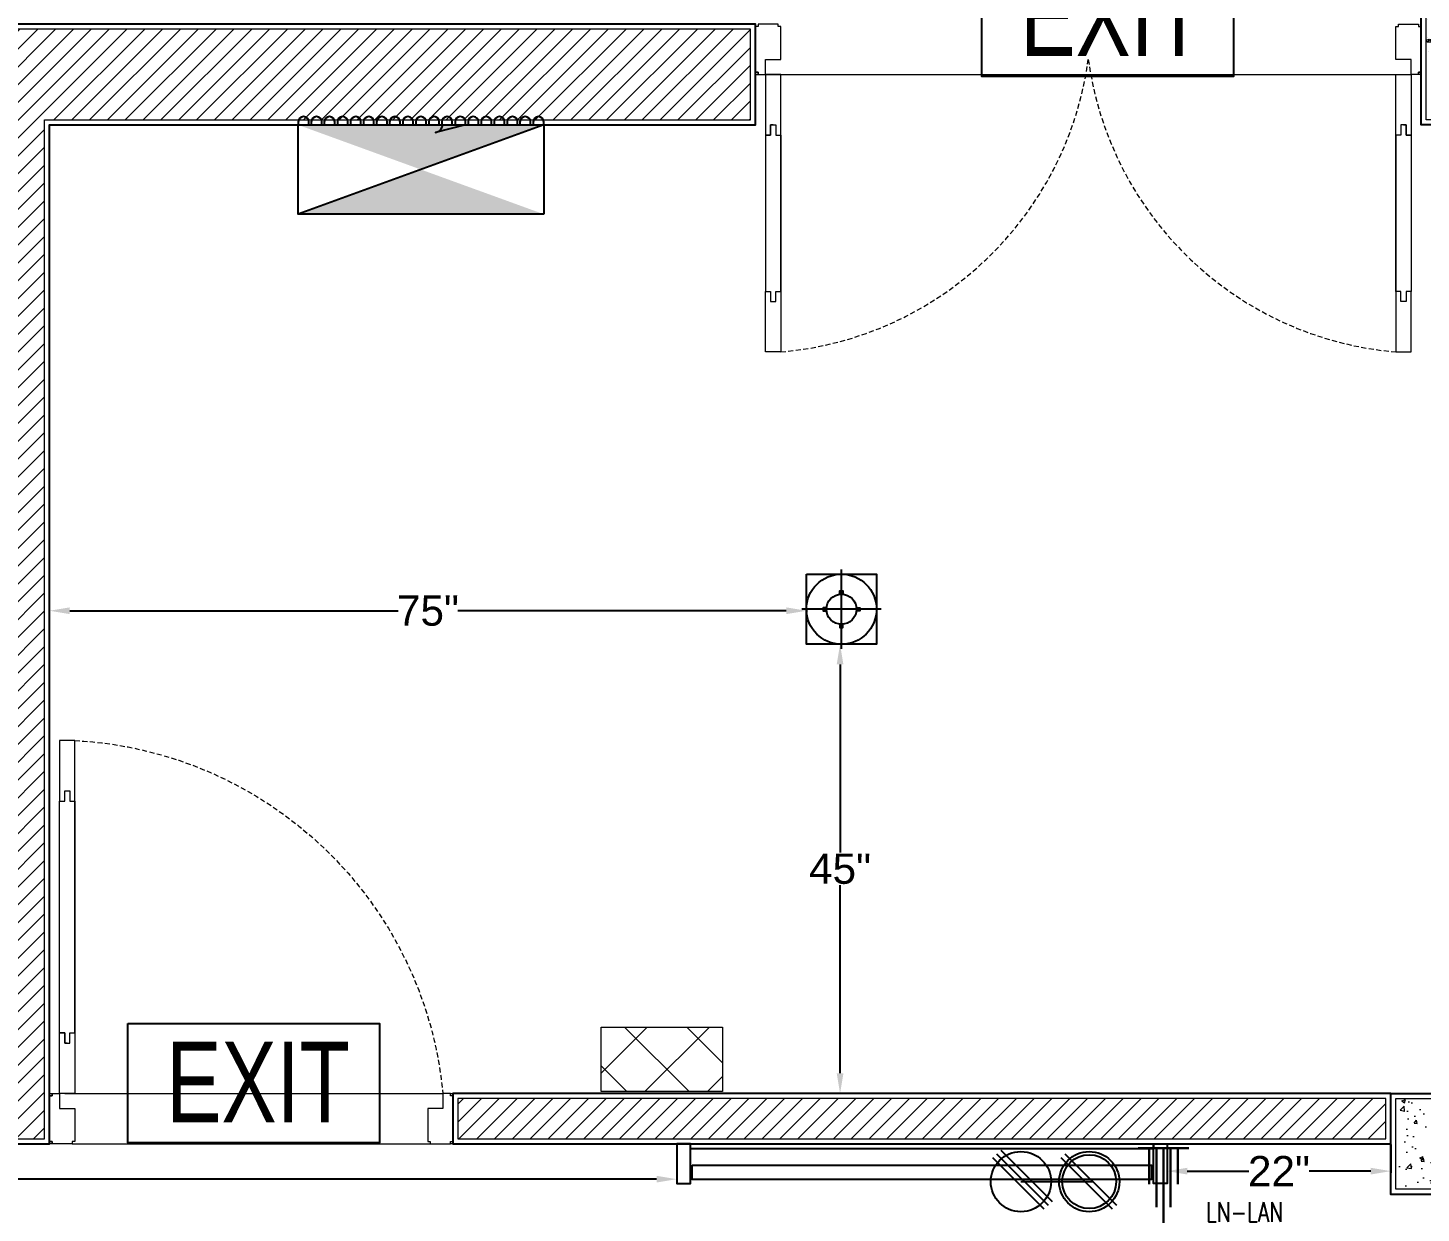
# Model space of a CAD drawing. Header units: inches. Extents: x 112 to 4169, y -2569 to 841.
# Drawn here: x 1762.2 to 1900.3, y -2273.2 to -2155.7 of the extents above; entities that cross this region are included whole.
import ezdxf

# ---------------------------------------------------------------- set-up
doc = ezdxf.new("R2010")
doc.units = ezdxf.units.IN
doc.header["$MEASUREMENT"] = 0
doc.linetypes.add('DASHED', pattern=[0.75, 0.5, -0.25])
doc.layers.get('Defpoints').update_dxf_attribs({"lineweight": 0})
for name, color, linetype, lineweight in [('COLUMN', 1, 'Continuous', 25), ('DOOR', 115, 'Continuous', 15), ('E-LAN', 6, 'Continuous', 30), ('HACTH', 8, 'Continuous', 9), ('Plaster Line', 254, 'Continuous', 15), ('Switchboard', 30, 'Continuous', 13), ('Text', 252, 'Continuous', 15)]:
    doc.layers.add(name, color=color, linetype=linetype, lineweight=lineweight)
for name, color, linetype in [('Lights', 7, 'Continuous'), ('Panels', 1, 'Continuous'), ('Sockets', 7, 'Continuous'), ('wall 05', 253, 'Continuous')]:
    doc.layers.add(name, color=color, linetype=linetype)
doc.styles.get("Standard").update_dxf_attribs({"font": 'arial.ttf'})
doc.styles.add('Swiss721', font='swisscl.ttf')
doc.styles.add('TAVE1', font='ROMANS.shx', dxfattribs={"width": 0.75})
doc.dimstyles.get("Standard").update_dxf_attribs({"dimtxt": 3, "dimasz": 2, "dimexe": 0.18, "dimexo": 0.0625, "dimgap": 0.09, "dimtad": 0, "dimtih": 1, "dimtoh": 1, "dimdec": 0, "dimzin": 0, "dimdsep": 46, "dimtxsty": 'Standard', "dimcen": 0.09, "dimclrd": 5, "dimadec": 0, "dimazin": 0, "dimtfac": 1, "dimtdec": 0, "dimtofl": 0, "dimtmove": 0, "dimatfit": 3, "dimfxl": 1, "dimtolj": 1, "dimtzin": 0, "dimarcsym": 0})
pattern_1 = [(50, (0, 0), (3.586300913003767, -0.3137606749129755), [0.375, -4.125]), (355, (0, 0), (-0.693756668065, 3.760960668500059), [0.3, -3.3]), (100.4514, (0.2988584, -0.0261467), (2.892546908570108, 3.447197710304768), [0.31870095, -3.50571056]), (46.18420000000001, (0, 1), (5.336205243128222, -0.8275950716450904), [0.5625, -6.1875]), (96.6356, (0.444683725, 0.931033465), (4.673313527743517, 4.870589354502209), [0.47805144, -5.258565]), (351.1842, (0, 1), (4.673309725668136, 4.870593004626623), [0.45, -4.95]), (21, (0.5, 0.75), (2.984535260592308, -2.013094453326694), [0.375, -4.125]), (326.0000000000001, (0.5, 0.75), (1.216576659607909, 3.625750225234265), [0.3, -3.3]), (71.4514, (0.748711165, 0.58224197), (4.20111314290745, 1.612652483549762), [0.31870095, -3.50571056]), (37.50000000000001, (0, 0), (0.06079927658645334, 1.664469269156557), [0, -3.26, 0, -3.35, 0, -3.3125]), (7.499999999999999, (0, 0), (1.315347687210743, 1.972058559411801), [0, -1.91, 0, -3.185, 0, -1.2625]), (327.5, (-1.115, 0), (2.669112180862045, -0.112774358671899), [0, -1.25, 0, -3.9, 0, -5.175]), (317.5, (-1.615, 0), (2.915930846711931, 0.5005249116615882), [0, -1.625, 0, -2.59, 0, -3.675])]

# ---------------------------------------------------------------- blocks, each defined once
blk = doc.blocks.new('A$C63C712C3')
at = {"ltscale": 2}
for p, q in [((39.80314903250837, 42.02165198561852), (33.8373914979602, 42.02165198561852)), ((1230.612533954176, 42.02165198561852), (1236.578291488724, 42.02165198561852)), ((39.80314903250837, 15.93327464433969), (33.8373914979602, 15.93327464433969)), ((1230.612533954176, 15.93327464433969), (1236.578291488724, 15.93327464433969))]:
    blk.add_line(p, q, dxfattribs=at)
for points in [[(35.45815903441689, 102.6004051111813), (7.051254215184599e-05, 102.6004051111813), (7.051254215184599e-05, 0), (35.45815903441689, 0)], [(35.45815903441689, 102.6004051111813), (1235.458159034402, 102.6004051111813), (1235.458159034402, 90.19858873463818), (35.45815903441689, 90.19858873463818)], [(1235.458159034402, 102.6004051111813), (1270.916247556277, 102.6004051111813), (1270.916247556277, 0), (1235.458159034402, 0)], [(39.80634735536296, 47.55507706388016), (1230.609335631336, 47.55507706388016), (1230.609335631336, 10.14120857274975), (39.80634735536296, 10.14120857274975)]]:
    blk.add_lwpolyline(points, close=True, dxfattribs=at)
blk = doc.blocks.new('C 12X12')
at = {"layer": 'HACTH'}
h = blk.add_hatch(dxfattribs=at)
h.set_pattern_fill('AR-CONC', color=256, scale=0.5, style=0)
h.set_pattern_definition(pattern_1)
h.paths.add_polyline_path([(88278.99999999999, -6819.5), (88278.99999999999, -6808.5), (88267.99999999999, -6808.5), (88267.99999999999, -6819.5)])
at = {"layer": 'COLUMN'}
blk.add_lwpolyline([(88267.49999999999, -6808), (88279.49999999999, -6808), (88279.49999999999, -6820), (88267.49999999999, -6820)], close=True, dxfattribs=at)
at = {"layer": 'Plaster Line'}
blk.add_lwpolyline([(88267.99999999999, -6808.5), (88278.99999999999, -6808.5), (88278.99999999999, -6819.5), (88267.99999999999, -6819.5)], close=True, dxfattribs=at)
blk = doc.blocks.new('C10X15')
at = {"layer": 'HACTH'}
h = blk.add_hatch(dxfattribs=at)
h.set_pattern_fill('AR-CONC', color=256, scale=0.5, style=0)
h.set_pattern_definition(pattern_1)
h.paths.add_polyline_path([(88231.49999999999, -6817.5), (88231.49999999999, -6808.5), (88217.49999999999, -6808.5), (88217.49999999999, -6817.5)])
at = {"layer": 'COLUMN'}
blk.add_lwpolyline([(88216.99999999999, -6808), (88231.99999999999, -6808), (88231.99999999999, -6818), (88216.99999999999, -6818)], close=True, dxfattribs=at)
at = {"layer": 'Plaster Line'}
blk.add_lwpolyline([(88217.49999999999, -6808.5), (88231.49999999999, -6808.5), (88231.49999999999, -6817.5), (88217.49999999999, -6817.5)], close=True, dxfattribs=at)
blk = doc.blocks.new('A$C5AAA0143')
at = {"layer": 'Defpoints'}
for points in [[(-39.75, 5), (-40, 5), (-40, 4.75), (-39.75, 4.75)], [(0, 5), (-0.25, 5), (-0.25, 4.75), (0, 4.75)], [(-39.75, 0.25), (-40, 0.25), (-40, 0), (-39.75, 0)], [(0, 0.25), (-0.25, 0.25), (-0.25, 0), (0, 0)]]:
    blk.add_lwpolyline(points, close=True, dxfattribs=at)
at = {"layer": 'DOOR'}
for points in [[(-1.749999999985448, 10), (-1.999999999985448, 10), (-1.999999999985448, 11), (-2.499999999970896, 11), (-2.499999999970896, 5), (-1, 5), (-0.9999999999854481, 11), (-1.499999999985448, 11), (-1.499999999985448, 10), (-1.749999999985448, 10), (-1.499999999985448, 10), (-1.499999999985448, 11), (-1, 11), (-1, 33.98749804627732), (-1.499999999985448, 33.98749804627732), (-1.499999999985448, 34.98749804627732), (-1.999999999985448, 34.98749804627732), (-1.999999999985448, 33.98749804627732), (-2.499999999970896, 33.98749804627732), (-2.499999999985448, 11), (-2.500000000174623, 39.98749804627732), (-1, 39.98749804627732), (-0.9999999999854481, 33.98749804627732)], [(-39, 5), (-39, 3.5), (-37.5, 3.5), (-37.5, 0.25), (-37.75, 0.25), (-37.75, 0), (-39.75, 0), (-39.75, 0.25), (-40, 0.25), (-40, 4.75), (-39.75, 4.75), (-39.75000000001455, 5), (-39, 5)], [(-1, 5), (-1, 3.5), (-2.5, 3.5), (-2.5, 0.25), (-2.25, 0.25), (-2.25, 0), (-0.25, 0), (-0.25, 0.25), (0, 0.25), (0, 4.75), (-0.25, 4.75), (-0.2499999999854481, 5), (-1, 5)]]:
    blk.add_lwpolyline(points, dxfattribs=at)
at = {"layer": 'DOOR', "linetype": 'DASHED', "lineweight": 0}
blk.add_arc((-0.4940765072824433, 1.36216635024175), 38.67738328390567, 92.97286232294589, 174.6030200777959, dxfattribs=at)
at = {"layer": 'HACTH', "lineweight": 0, "ltscale": 10}
for p, q in [((-1.5, 5.000000000029104), (-39, 5)), ((-2.25, 2.91038304567337e-11), (-37.75, 0))]:
    blk.add_line(p, q, dxfattribs=at)
blk = doc.blocks.new('ASDSAETR')
for p, q in [((51404.00255840165, -7188.31128047664), (51404.00255840165, -7197.303515767472)), ((51404.00255840165, -7190.285462861231), (51410.36326705045, -7190.285462861231)), ((51404.00255840165, -7191.546430491643), (51414.42603641524, -7191.546430491644)), ((51404.00255840165, -7192.807398122056), (51418.48880578003, -7192.807398122055)), ((51404.00255840165, -7194.068365752469), (51414.42603641525, -7194.068365752469)), ((51404.00255840165, -7195.329333382881), (51410.36326705046, -7195.329333382881))]:
    blk.add_line(p, q)
blk = doc.blocks.new('*D367')
at = {"color": 0, "lineweight": -2, "transparency": 16777216}
for p, q in [((1842.775401090252, -2216.769937670064), (1842.517752990481, -2216.769937670064)), ((1897.251595456228, -2261.298883417549), (1842.517752990481, -2261.298883417549))]:
    blk.add_line(p, q, dxfattribs=at)
at = {"color": 5, "lineweight": -2, "transparency": 16777216}
for p, q in [((1842.697752990481, -2218.769937670064), (1842.697752990481, -2237.418830734803)), ((1842.697752990481, -2259.298883417549), (1842.697752990481, -2240.649990352811))]:
    blk.add_line(p, q, dxfattribs=at)
at = {"color": 5, "transparency": 16777216}
for points in [[(1842.364419657148, -2218.769937670064), (1843.031086323815, -2218.769937670064), (1842.697752990481, -2216.769937670064)], [(1842.364419657148, -2259.298883417549), (1843.031086323815, -2259.298883417549), (1842.697752990481, -2261.298883417549)]]:
    blk.add_solid(points, dxfattribs=at)
at = {"layer": 'Defpoints', "color": 0, "transparency": 16777216}
for p in [(1842.837901090252, -2216.769937670064), (1842.697752990481, -2261.298883417549), (1897.314095456228, -2261.298883417549)]:
    blk.add_point(p, dxfattribs=at)
at = {"color": 0, "transparency": 16777216, "insert": (1842.697752990482, -2239.034410543806), "char_height": 3, "attachment_point": 5}
blk.add_mtext('\\A1;45"', dxfattribs=at)
blk = doc.blocks.new('*D375')
at = {"color": 0, "lineweight": -2, "transparency": 16777216}
for p, q in [((1764.314095456251, -2266.236383417548), (1764.314095456251, -2213.265818338152)), ((1839.361706724252, -2213.356243304064), (1839.361706724252, -2213.625818338152))]:
    blk.add_line(p, q, dxfattribs=at)
at = {"color": 5, "lineweight": -2, "transparency": 16777216}
for p, q in [((1766.314095456251, -2213.445818338152), (1798.870684173471, -2213.445818338152)), ((1837.361706724252, -2213.445818338152), (1804.805118007032, -2213.445818338152))]:
    blk.add_line(p, q, dxfattribs=at)
at = {"color": 5, "transparency": 16777216}
for points in [[(1766.314095456251, -2213.112485004819), (1766.314095456251, -2213.779151671486), (1764.314095456251, -2213.445818338152)], [(1837.361706724252, -2213.112485004819), (1837.361706724252, -2213.779151671486), (1839.361706724252, -2213.445818338152)]]:
    blk.add_solid(points, dxfattribs=at)
at = {"layer": 'Defpoints', "color": 0, "transparency": 16777216}
for p in [(1764.314095456251, -2213.445818338152), (1839.361706724252, -2213.293743304064), (1764.314095456251, -2266.298883417548)]:
    blk.add_point(p, dxfattribs=at)
at = {"color": 0, "transparency": 16777216, "insert": (1801.837901090252, -2213.445818338152), "char_height": 3, "attachment_point": 5}
blk.add_mtext('\\A1;75"', dxfattribs=at)
blk = doc.blocks.new('*D381')
at = {"color": 0, "lineweight": -2, "transparency": 16777216}
for p, q in [((1875.125258274426, -2266.361383417548), (1875.125258274426, -2269.177764839512)), ((1897.314095456228, -2266.361383417548), (1897.314095456228, -2269.177764839512))]:
    blk.add_line(p, q, dxfattribs=at)
at = {"color": 5, "lineweight": -2, "transparency": 16777216}
for p, q in [((1877.125258274426, -2268.997764839512), (1883.21460183122, -2268.997764839512)), ((1895.314095456228, -2268.997764839512), (1889.224751899433, -2268.997764839512))]:
    blk.add_line(p, q, dxfattribs=at)
at = {"color": 5, "transparency": 16777216}
for points in [[(1877.125258274426, -2268.664431506179), (1877.125258274426, -2269.331098172846), (1875.125258274426, -2268.997764839512)], [(1895.314095456228, -2268.664431506179), (1895.314095456228, -2269.331098172846), (1897.314095456228, -2268.997764839512)]]:
    blk.add_solid(points, dxfattribs=at)
at = {"layer": 'Defpoints', "color": 0, "transparency": 16777216}
for p in [(1875.125258274426, -2266.298883417548), (1897.314095456228, -2266.298883417548), (1897.314095456228, -2268.997764839512)]:
    blk.add_point(p, dxfattribs=at)
at = {"color": 0, "transparency": 16777216, "insert": (1886.219676865327, -2268.997764839512), "char_height": 3, "attachment_point": 5}
blk.add_mtext('\\A1;22"', dxfattribs=at)
blk = doc.blocks.new('*D382')
at = {"color": 0, "lineweight": -2, "transparency": 16777216}
for p, q in [((1685.314095456251, -2266.361383417607), (1685.314095456251, -2269.975232310655)), ((1826.502932638047, -2266.361383417548), (1826.502932638047, -2269.975232310655))]:
    blk.add_line(p, q, dxfattribs=at)
at = {"color": 5, "lineweight": -2, "transparency": 16777216}
for p, q in [((1687.314095456251, -2269.795232310655), (1751.904803269523, -2269.795232310655)), ((1824.502932638047, -2269.795232310655), (1759.912224824775, -2269.795232310655))]:
    blk.add_line(p, q, dxfattribs=at)
at = {"color": 5, "transparency": 16777216}
for points in [[(1687.314095456251, -2269.461898977321), (1687.314095456251, -2270.128565643988), (1685.314095456251, -2269.795232310655)], [(1824.502932638047, -2269.461898977321), (1824.502932638047, -2270.128565643988), (1826.502932638047, -2269.795232310655)]]:
    blk.add_solid(points, dxfattribs=at)
at = {"layer": 'Defpoints', "color": 0, "transparency": 16777216}
for p in [(1685.314095456251, -2266.298883417607), (1826.502932638047, -2266.298883417548), (1685.314095456251, -2269.795232310655)]:
    blk.add_point(p, dxfattribs=at)
at = {"color": 0, "transparency": 16777216, "insert": (1755.908514047149, -2269.795232310655), "char_height": 3, "attachment_point": 5}
blk.add_mtext('\\A1;141"', dxfattribs=at)

msp = doc.modelspace()

# ---------------------------------------------------------------- hatches: boundary and pattern name
at = {"layer": 'HACTH'}
h = msp.add_hatch(dxfattribs=at)
h.set_pattern_fill('ANSI31', color=256, scale=10, style=0)
h.set_pattern_definition([(45, (-121383.1374187547, -173770.703373989), (-0.8838834764831843, 0.8838834764831844), [])])
h.paths.add_polyline_path([(1763.814095456251, -2164.78860319058), (1763.814095456251, -2261.798883417548), (1763.814095456251, -2265.798883417548), (1759.814095456251, -2265.798883417548), (1759.814095456251, -2206.798883417519), (1759.814095456251, -2164.78860319058), (1685.814095456222, -2164.78860319058), (1685.814095456222, -2155.78860319058), (1833.814095456193, -2155.788603190522), (1833.814095456193, -2164.788603190551)])
h = msp.add_hatch(dxfattribs=at)
h.set_pattern_fill('ANSI31', color=256, scale=10, style=0)
h.set_pattern_definition([(45, (-121383.3874187547, -173770.703373989), (-0.8838834764831843, 0.8838834764831844), [])])
h.paths.add_polyline_path([(1896.814095456222, -2265.798883417548), (1896.814095456222, -2261.798883417548), (1804.814095456251, -2261.798883417548), (1804.814095456251, -2265.798883417548)])
at = {"layer": 'Panels'}
h = msp.add_hatch(color=256, dxfattribs=at)
h.dxf.hatch_style = 1
h.paths.add_polyline_path([(1801.147915382982, -2169.710999309311), (1788.98036240725, -2174.133395428056), (1813.315468358714, -2174.133395428056)])
h.paths.add_polyline_path([(1788.98036240725, -2165.288603190565), (1801.147915382982, -2169.710999309311), (1813.315468358714, -2165.288603190566)])
at = {"layer": 'Switchboard'}
h = msp.add_hatch(dxfattribs=at)
h.set_pattern_fill('ANSI37', color=256, scale=35)
h.set_pattern_definition([(45, (1556.39490207307, -2707.505669632403), (-3.093592167691145, 3.093592167691146), []), (135, (1556.39490207307, -2707.505669632403), (-3.093592167691146, -3.093592167691145), [])])
h.paths.add_polyline_path([(1831.054492914574, -2261.120090476581), (1831.054492914574, -2254.711487007413), (1818.99342172622, -2254.711487007413), (1818.99342172622, -2261.120090476581)])

# ---------------------------------------------------------------- linework, layer by layer
at = {"color": 1}
msp.add_line((1860.632956642608, -2270.038226521933), (1867.753004110243, -2270.038226521933), dxfattribs=at)
at = {"color": 4}
for points in [[(1856.765966866051, -2148.672923885438), (1881.710853788302, -2148.672923885438), (1881.710853788302, -2160.497785228471), (1856.765966866051, -2160.497785228471)], [(1772.07640913546, -2254.378362776356), (1797.02129605771, -2254.378362776356), (1797.021296057711, -2266.20322411939), (1772.07640913546, -2266.20322411939)]]:
    msp.add_lwpolyline(points, close=True, dxfattribs=at)
for points in [[(1842.689509790003, -2211.808578276825), (1842.689509790003, -2211.469841267911), (1842.9862923905, -2211.469841267911), (1842.9862923905, -2211.808578276825)], [(1841.351299000122, -2213.160516573463), (1841.012579631752, -2213.163973551756), (1841.015608444609, -2213.460740696585), (1841.354327812979, -2213.457283718292)], [(1844.324503180381, -2213.160516573463), (1844.663222548751, -2213.163973551756), (1844.660193735894, -2213.460740696585), (1844.321474367524, -2213.457283718292)], [(1842.689509790003, -2214.778908331303), (1842.689509790003, -2215.117645340217), (1842.9862923905, -2215.117645340217), (1842.9862923905, -2214.778908331303)]]:
    msp.add_lwpolyline(points)
msp.add_circle((1842.837901090252, -2213.293743304064), 1.492559927146615)
at = {"layer": 'Defpoints'}
for points in [[(1834.314095456193, -2160.288603190522), (1834.564095456193, -2160.288603190522), (1834.564095456193, -2160.038603190522), (1834.314095456193, -2160.038603190522)], [(1900.314095456193, -2160.288603190522), (1900.064095456193, -2160.288603190522), (1900.064095456193, -2160.038603190522), (1900.314095456193, -2160.038603190522)]]:
    msp.add_lwpolyline(points, close=True, dxfattribs=at)
at = {"layer": 'DOOR'}
for points in [[(1835.314095456193, -2160.288603190522), (1835.314095456193, -2158.788603190522), (1836.814095456193, -2158.788603190522), (1836.814095456193, -2155.538603190522), (1836.564095456193, -2155.538603190522), (1836.564095456193, -2155.288603190522), (1834.564095456193, -2155.288603190522), (1834.564095456193, -2155.538603190522), (1834.314095456193, -2155.538603190522), (1834.314095456193, -2160.038603190522), (1834.564095456193, -2160.038603190522), (1834.564095456193, -2160.288603190522), (1835.314095456193, -2160.288603190522)], [(1899.314095456193, -2160.288603190522), (1899.314095456193, -2158.788603190522), (1897.814095456193, -2158.788603190522), (1897.814095456193, -2155.538603190522), (1898.064095456193, -2155.538603190522), (1898.064095456193, -2155.288603190522), (1900.064095456193, -2155.288603190522), (1900.064095456193, -2155.538603190522), (1900.314095456193, -2155.538603190522), (1900.314095456193, -2160.038603190522), (1900.064095456193, -2160.038603190522), (1900.064095456222, -2160.288603190522), (1899.314095456193, -2160.288603190522)], [(1836.064095456193, -2165.288603190522), (1836.314095456193, -2165.288603190522), (1836.314095456193, -2166.288603190522), (1836.814095456193, -2166.288603190522), (1836.814095456193, -2160.288603190522), (1835.314095456193, -2160.288603190522), (1835.314095456193, -2166.288603190522), (1835.814095456193, -2166.288603190522), (1835.814095456193, -2165.288603190522), (1836.064095456193, -2165.288603190522), (1835.814095456193, -2165.288603190522), (1835.814095456193, -2166.288603190522), (1835.314095456193, -2166.288603190522), (1835.314095456193, -2181.788603190522), (1835.814095456193, -2181.788603190522), (1835.814095456193, -2182.788603190522), (1836.314095456193, -2182.788603190522), (1836.314095456193, -2181.788603190522), (1836.814095456193, -2181.788603190522), (1836.814095456193, -2166.288603190522), (1836.814095456367, -2187.788603190522), (1835.314095456193, -2187.788603190522), (1835.314095456193, -2181.788603190522)], [(1898.564095456222, -2165.288603190522), (1898.314095456222, -2165.288603190522), (1898.314095456222, -2166.288603190522), (1897.814095456251, -2166.288603190522), (1897.814095456251, -2160.288603190522), (1899.314095456193, -2160.288603190522), (1899.314095456222, -2166.288603190522), (1898.814095456222, -2166.288603190522), (1898.814095456222, -2165.288603190522), (1898.564095456222, -2165.288603190522), (1898.814095456222, -2165.288603190522), (1898.814095456222, -2166.288603190522), (1899.314095456193, -2166.288603190522), (1899.314095456193, -2181.788603190522), (1898.814095456222, -2181.788603190522), (1898.814095456222, -2182.788603190522), (1898.314095456222, -2182.788603190522), (1898.314095456222, -2181.788603190522), (1897.814095456251, -2181.788603190522), (1897.814095456222, -2166.288603190522), (1897.814095456018, -2187.788603190522), (1899.314095456193, -2187.788603190522), (1899.314095456222, -2181.788603190522)]]:
    msp.add_lwpolyline(points, dxfattribs=at)
at = {"layer": 'DOOR', "linetype": 'DASHED'}
for centre, radius, start, end in [((1833.973682427789, -2154.262479143348), 33.64623217829973, 274.8426702053139, 352.2690787319352), ((1900.654508484596, -2154.262479143406), 33.64623217824791, 187.7309212680648, 265.1573297930254)]:
    msp.add_arc(centre, radius, start, end, dxfattribs=at)
at = {"layer": 'HACTH', "ltscale": 10}
msp.add_line((1834.814095456193, -2160.288603190522), (1897.814095456251, -2160.288603190493), dxfattribs=at)
at = {"layer": 'Lights', "color": 40}
for p, q in [((1842.837901090252, -2217.233773544128), (1842.837901090252, -2209.353713064)), ((1846.777931330316, -2213.293743304064), (1838.897870850187, -2213.293743304064))]:
    msp.add_line(p, q, dxfattribs=at)
at = {"layer": 'Lights'}
msp.add_lwpolyline([(1839.361706724252, -2209.817548938065), (1846.314095456251, -2209.817548938065), (1846.314095456251, -2216.769937670063), (1839.361706724252, -2216.769937670063)], close=True, dxfattribs=at)
msp.add_circle((1842.837901090252, -2213.293743304064), 3.476194365999436, dxfattribs=at)
at = {"layer": 'Panels'}
msp.add_line((1813.315468358714, -2165.288603190566), (1788.98036240725, -2174.133395428056), dxfattribs=at)
for points in [[(1790.015745842147, -2165.288603190565), (1790.015745842147, -2164.982087943773, 0.9999999999999224), (1788.98036240725, -2164.982087943773), (1788.98036240725, -2165.288603190565)], [(1791.304007943426, -2165.288603190565), (1791.304007943426, -2164.982087943773, 0.9999999999999224), (1790.268624508529, -2164.982087943773), (1790.268624508529, -2165.288603190565)], [(1792.592270044705, -2165.288603190565), (1792.592270044705, -2164.982087943774, 0.9999999999999224), (1791.556886609809, -2164.982087943774), (1791.556886609809, -2165.288603190565)], [(1793.892866000822, -2165.288603190565), (1793.892866000822, -2164.982087943774, 0.9999999999999224), (1792.857482565926, -2164.982087943773), (1792.857482565926, -2165.288603190565)], [(1795.193461956939, -2165.288603190565), (1795.193461956939, -2164.982087943774, 0.9999999999999224), (1794.158078522043, -2164.982087943774), (1794.158078522043, -2165.288603190565)], [(1796.481724058219, -2165.288603190566), (1796.481724058219, -2164.982087943774, 0.9999999999999224), (1795.446340623322, -2164.982087943774), (1795.446340623322, -2165.288603190566)], [(1797.782320014336, -2165.288603190565), (1797.782320014336, -2164.982087943774, 0.9999999999999224), (1796.746936579439, -2164.982087943774), (1796.746936579439, -2165.288603190565)], [(1799.070582115615, -2165.288603190565), (1799.070582115615, -2164.982087943773, 0.9999999999999224), (1798.035198680719, -2164.982087943773), (1798.035198680719, -2165.288603190565)], [(1800.371178071732, -2165.288603190566), (1800.371178071732, -2164.982087943774, 0.9999999999999224), (1799.335794636836, -2164.982087943774), (1799.335794636836, -2165.288603190565)], [(1801.659440173011, -2165.288603190564), (1801.659440173011, -2164.982087943772, 0.9999999999999224), (1800.624056738115, -2164.982087943772), (1800.624056738115, -2165.288603190564)], [(1802.960036129129, -2165.288603190566), (1802.960036129129, -2164.982087943774, 0.9999999999999224), (1801.924652694232, -2164.982087943774), (1801.924652694232, -2165.288603190566)], [(1804.248298230408, -2165.288603190563), (1804.248298230408, -2164.982087943771, 0.9999999999999224), (1803.212914795511, -2164.982087943771), (1803.212914795511, -2165.288603190563)], [(1805.561228041363, -2165.28860319057), (1805.561228041363, -2164.982087943778, 0.9999999999999224), (1804.525844606467, -2164.982087943778), (1804.525844606467, -2165.28860319057)], [(1806.849490142642, -2165.288603190566), (1806.849490142642, -2164.982087943774, 0.9999999999999224), (1805.814106707746, -2164.982087943774), (1805.814106707746, -2165.288603190566)], [(1808.137752243922, -2165.288603190566), (1808.137752243922, -2164.982087943774, 0.9999999999999224), (1807.102368809025, -2164.982087943774), (1807.102368809025, -2165.288603190566)], [(1809.433517571789, -2165.288603190566), (1809.433517571789, -2164.982087943774, 0.9999999999999224), (1808.398134136892, -2164.982087943774), (1808.398134136892, -2165.288603190566)], [(1810.726610301318, -2165.288603190565), (1810.726610301318, -2164.982087943774, 0.9999999999999224), (1809.691226866421, -2164.982087943774), (1809.691226866421, -2165.288603190565)], [(1811.994206641388, -2165.288603190565), (1811.994206641388, -2164.982087943774, 0.9999999999999224), (1810.958823206491, -2164.982087943774), (1810.958823206491, -2165.288603190565)], [(1813.315468358714, -2165.288603190566), (1813.315468358714, -2164.982087943774, 0.9999999999999224), (1812.280084923818, -2164.982087943774), (1812.280084923818, -2165.288603190565)], [(1805.548894186525, -2165.288603190566), (1802.590451733721, -2166.037535298384, 0.3154568474487601), (1803.314699386123, -2165.312998442768), (1804.513510751629, -2165.288603190566)]]:
    msp.add_lwpolyline(points, format="xyb", dxfattribs=at)
msp.add_lwpolyline([(1813.315468358714, -2174.133395428056), (1788.98036240725, -2174.133395428056), (1788.98036240725, -2165.288603190565), (1813.315468358714, -2165.288603190566)], close=True, dxfattribs=at)
at = {"layer": 'Plaster Line'}
msp.add_lwpolyline([(1759.814095456251, -2265.798883417548), (1763.814095456251, -2265.798883417548), (1763.814095456251, -2261.798883417548), (1763.814095456251, -2261.798883417548), (1763.814095456251, -2164.78860319058), (1833.814095456193, -2164.788603190551), (1833.814095456193, -2155.788603190522), (1685.814095456222, -2155.78860319058), (1685.814095456222, -2164.78860319058), (1759.814095456251, -2164.78860319058), (1759.814095456251, -2206.798883417519)], dxfattribs=at)
msp.add_lwpolyline([(1896.814095456222, -2261.798883417548), (1804.814095456251, -2261.798883417548), (1804.814095456251, -2265.798883417548), (1896.814095456222, -2265.798883417548)], close=True, dxfattribs=at)
at = {"layer": 'Sockets', "color": 5}
for p, q in [((1863.764375068662, -2272.041743928543), (1858.664086105844, -2266.941454965725)), ((1862.940039761259, -2272.778829641799), (1857.83975079844, -2267.678540678981)), ((1863.35220741496, -2272.410286785171), (1858.251918452142, -2267.309997822353))]:
    msp.add_line(p, q, dxfattribs=at)
at = {"layer": 'Sockets', "color": 3}
for p, q in [((1869.712896719779, -2272.778829641799), (1864.612607756961, -2267.678540678981)), ((1870.125064373481, -2272.410286785171), (1865.024775410663, -2267.309997822353))]:
    msp.add_line(p, q, dxfattribs=at)
at = {"layer": 'Sockets', "color": 5}
msp.add_circle((1860.632956642608, -2270.038226521933), 2.985119854293238, dxfattribs=at)
at = {"layer": 'Sockets', "color": 3}
for radius in [2.985119854293238, 2.671631944624323]:
    msp.add_circle((1867.405813601128, -2270.038226521933), radius, dxfattribs=at)
at = {"layer": 'Switchboard'}
msp.add_lwpolyline([(1818.99342172622, -2254.711487007413), (1831.054492914574, -2254.711487007413), (1831.054492914574, -2261.120090476581), (1818.99342172622, -2261.120090476581)], close=True, dxfattribs=at)
at = {"layer": 'wall 05'}
msp.add_lwpolyline([(1759.314095456251, -2266.298883417548), (1764.314095456251, -2266.298883417548), (1764.314095456251, -2261.298883417548), (1764.314095456251, -2261.298883417548), (1764.314095456251, -2165.28860319058), (1834.314095456193, -2165.288603190551), (1834.314095456193, -2155.288603190522), (1685.314095456222, -2155.28860319058), (1685.314095456222, -2165.28860319058), (1759.314095456251, -2165.28860319058), (1759.314095456251, -2206.298883417519)], dxfattribs=at)
msp.add_lwpolyline([(1897.314095456222, -2261.298883417548), (1804.314095456251, -2261.298883417548), (1804.314095456251, -2266.298883417548), (1897.314095456222, -2266.298883417548)], close=True, dxfattribs=at)

# ---------------------------------------------------------------- block references
at = {"layer": 'E-LAN', "lineweight": 0, "xscale": 0.5599999999999999, "yscale": 0.5599999999999999, "zscale": 0.5599999999999999, "rotation": 270}
msp.add_blockref('ASDSAETR', (5902.736989691423, 26519.52016357181), dxfattribs=at)
at = {"layer": 'HACTH'}
for name, p in [('C 12X12', (-86367.18590454377, 4654.71139680942)), ('C10X15', (-86319.68590454376, 4546.701116582452))]:
    msp.add_blockref(name, p, dxfattribs=at)
at = {"layer": 'HACTH', "xscale": -1}
msp.add_blockref('A$C5AAA0143', (1764.314095456251, -2266.298883417548), dxfattribs=at)
at = {"layer": 'Lights', "lineweight": 0, "xscale": 0.03825769670308159, "yscale": 0.03825769671356965, "zscale": 0.03825769671681735}
msp.add_blockref('A$C63C712C3', (1826.502929940399, -2270.224138598981), dxfattribs=at)

# ---------------------------------------------------------------- texts
at = {"layer": 'E-LAN', "lineweight": 0, "style": 'TAVE1', "width": 0.75}
msp.add_text('LN-LAN', height=1.951313416150506, dxfattribs=at).set_placement((1878.981695725182, -2274.022550904036))
at = {"layer": 'Text', "color": 4, "char_height": 8, "width": 62.63028649386251, "attachment_point": 2, "style": 'Swiss721'}
for insert in [(1869.688603558923, -2150.459183749429), (1784.999045828332, -2256.164622640349)]:
    msp.add_mtext('EXIT ', dxfattribs=dict(at, insert=insert))

# ---------------------------------------------------------------- dimensions: what is measured, and where the dimension line sits
for base, p1, p2, picture, middle in [((1764.314095456251, -2213.445818338152), (1839.361706724252, -2213.293743304064), (1764.314095456251, -2266.298883417548), '*D375', (1801.837901090252, -2213.445818338152)), ((1685.314095456251, -2269.795232310655), (1826.502932638047, -2266.298883417548), (1685.314095456251, -2266.298883417607), '*D382', (1755.908514047149, -2269.795232310655)), ((1897.314095456228, -2268.997764839512), (1875.125258274426, -2266.298883417548), (1897.314095456228, -2266.298883417548), '*D381', (1886.219676865327, -2268.997764839512))]:
    dim = msp.add_linear_dim(base=base, p1=p1, p2=p2, dimstyle='Standard', override={"dimpost": '"'})
    dim.commit()
    dim.dimension.update_dxf_attribs({"geometry": picture, "text_midpoint": middle})
dim = msp.add_linear_dim(base=(1842.697752990481, -2261.298883417549), p1=(1842.837901090252, -2216.769937670064), p2=(1897.314095456228, -2261.298883417549), angle=90, dimstyle='Standard', override={"dimpost": '"'})
dim.commit()
dim.dimension.update_dxf_attribs({"geometry": '*D367', "text_midpoint": (1842.697752990482, -2239.034410543806)})

doc.saveas('drawing.dxf')
